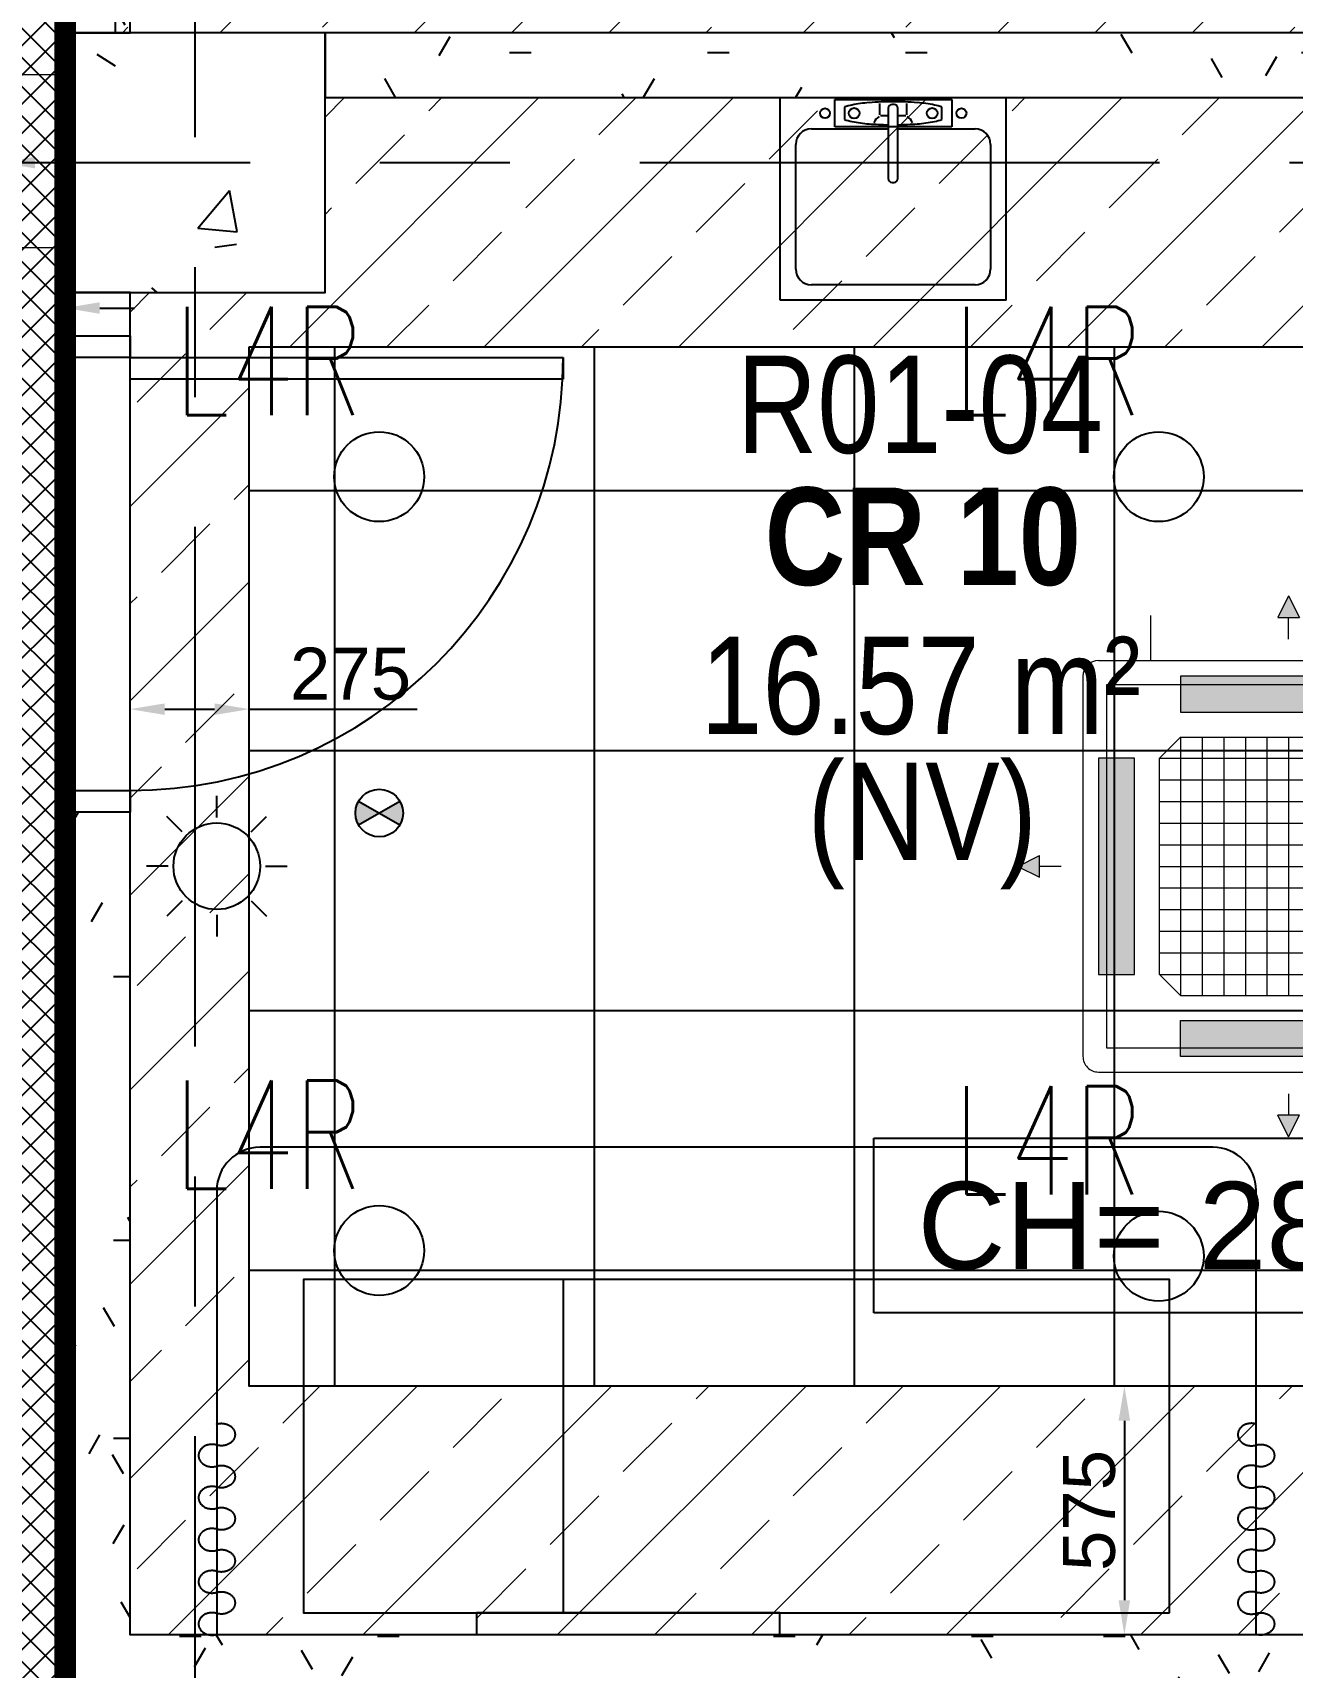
# Model space of a CAD drawing. Header units: millimetres. Extents: x -92759 to 184353, y -15225 to 86714.
# Drawn here: x -40708 to -37799, y 34066 to 37841 of the extents above; entities that cross this region are included whole.
import ezdxf

# ---------------------------------------------------------------- set-up
doc = ezdxf.new("R2010")
doc.units = ezdxf.units.MM
for name, pattern in [('HIDDEN', [0.375, 0.25, -0.125]), ('IDA - Grid Line', [2100, 1200, -300, 300, -300]), ('IMPORT-ACAD_ISO12W100', [3150, 1800, -450, 0, -450, 0, -450])]:
    doc.linetypes.add(name, pattern=pattern)
doc.layers.get('Defpoints').update_dxf_attribs({"color": 8})
for name, color, linetype in [('0-1', 9, 'Continuous'), ('0-Motion Sensor', 1, 'Continuous'), ('A-_DOOR----_E', 8, 'Continuous'), ('A-_ROOMNAME_A', 8, 'Continuous'), ('A-_WALL----_H-1', 9, 'Continuous'), ('A-_WALLPRTN_E', 8, 'Continuous'), ('A-PATT-CONC', 8, 'Continuous'), ('AAG_Dimension', 7, 'Continuous'), ('E-_LITG _ CKT -DB', 1, 'HIDDEN'), ('E-legend', 1, 'Continuous'), ('HF', 7, 'Continuous'), ('HF Text', 7, 'Continuous'), ('HFI 02', 7, 'Continuous'), ('M-ACMV_FCU', 5, 'Continuous'), ('PDF_M-_ACON----_E-N', 7, 'Continuous'), ('S-_COLN----_E', 8, 'Continuous')]:
    doc.layers.add(name, color=color, linetype=linetype)
for name, color, linetype, true_color in [('1599_FURN_RHH_BLK8 _NEW__1ST STY_dwg _2_-1', 7, 'Continuous', 0xaaaaaa), ('A-_DETA----_E-6', 7, 'Continuous', 0x969696), ('A-_DETA----_ED-2', 1, 'Continuous', 0xff0000), ('A-_FURN--2', 7, 'IMPORT-ACAD_ISO12W100', 0xaaaaaa), ('A-_FURN--4', 7, 'Continuous', 0xaaaaaa), ('A-_FURN_HIDDEN-1', 7, 'Continuous', 0xaaaaaa), ('CURTAIN-1', 7, 'Continuous', 0xaaaaaa), ('E-_FIREALAM_E-1', 1, 'Continuous', 0xff0000), ('S-_ANOTGRID_E-1', 9, 'IDA - Grid Line', 0x808080)]:
    doc.layers.add(name, color=color, linetype=linetype, true_color=true_color)
for name, color, linetype, lineweight in [('A--', 134, '500-1-RP', 25), ('HFI 9MM FPB', 94, 'Continuous', 5), ('M-ACMV_CDP', 190, 'DRAIN_PIPE', 25), ('M-ACMV_Control Panel', 7, 'Continuous', 25), ('M-ACMV_CP_ HL', 7, 'Continuous', 20), ('M-ACMV_FCU-1', 86, 'Continuous', 9), ('M-ACMV_PWR', 1, 'REFRIGERANT', 25), ('M-ACMV_REF_PIPE', 134, '500-1-RP', 25), ('M-ACMV_VCD', 7, 'Continuous', 25)]:
    doc.layers.add(name, color=color, linetype=linetype, lineweight=lineweight)
doc.styles.add('Arial', font='arial.ttf')
doc.styles.add('Arial Narrow_2', font='ARIALN.TTF', dxfattribs={"height": 225})
doc.styles.add('Arial Narrow_B_1', font='ARIALNB.TTF', dxfattribs={"height": 300})
doc.styles.add('Arial_4', font='arial.ttf', dxfattribs={"height": 1.8})
doc.styles.add('Simplex', font='simplex_.ttf', dxfattribs={"width": 0.7, "height": 450})
doc.styles.get("Standard").update_dxf_attribs({"font": 'arial.ttf'})
doc.linetypes.add('500-1-RP', pattern='A,0.75,-0.5,0.75,-0.5,0.75,-0.5,0.75,-1.7,["RP",Standard,S=1,R=0,X=-1,Y=-0.5],-1.7', length=7.9)
doc.linetypes.add('DRAIN_PIPE', pattern='A,0.5,-0.2,["D",Standard,S=0.1,R=0,X=-0.1,Y=-0.05],-0.25', length=0.95)
doc.linetypes.add('REFRIGERANT', pattern='A,15,-5.08,["R",Standard,S=2.54,R=0,X=-2.54,Y=-1.27],-5.08', length=25.16)
doc.dimstyles.get("Standard").update_dxf_attribs({"dimtxt": 0.18, "dimasz": 0.18, "dimexe": 0.18, "dimexo": 0.0625, "dimgap": 0.09, "dimtad": 0, "dimtih": 1, "dimtoh": 1, "dimdec": 4, "dimzin": 0, "dimdsep": 46, "dimtxsty": 'Standard', "dimcen": 0.09, "dimadec": 0, "dimazin": 0, "dimtfac": 1, "dimtdec": 4, "dimtofl": 0, "dimtmove": 0, "dimatfit": 3, "dimfxl": 1, "dimtolj": 1, "dimtzin": 0, "dimarcsym": 0})
pattern_1 = [(0, (-11870.95, 40538.29), (609.6, 152.4), [50.292, -406.908, 50.292, -406.908, -2438.4]), (0, (-11870.95, 40538.29), (609.6, 152.4), [-914.4, 50.292, -864.108, 50.292, -406.908, -1066.8]), (0, (-11870.95, 40538.29), (609.6, 152.4), [-2286, 50.292, -254.508, 50.292, -711.708]), (120, (-11642.35, 40614.49), (-436.78227, 451.7291), [50.292, -406.908, 50.292, -406.908, -2438.4]), (120, (-11642.35, 40614.49), (-436.78227, 451.7291), [-914.4, 50.292, -864.108, 50.292, -406.908, -1066.8]), (120, (-11642.35, 40614.49), (-436.78227, 451.7291), [-2286, 50.292, -254.508, 50.292, -711.708]), (240, (-11566.15, 40919.29), (-172.81773, -604.1291), [50.292, -406.908, 50.292, -406.908, -2438.4]), (240, (-11566.15, 40919.29), (-172.81773, -604.1291), [-914.4, 50.292, -864.108, 50.292, -406.908, -1066.8]), (240, (-11566.15, 40919.29), (-172.81773, -604.1291), [-2286, 50.292, -254.508, 50.292, -711.708])]

# ---------------------------------------------------------------- blocks, each defined once
blk = doc.blocks.new('IDA - Strobe Light - IDA - Strobe Light-8826107-BLK8_RHH_1ST STOREY PLAN')
at = {"layer": 'A-_DETA----_ED-2'}
for p, q in [((0, 312.5), (0, 362.5)), ((-79.5, 279.5), (-114.9, 314.9)), ((79.5, 279.5), (114.9, 314.9)), ((-112.5, 200), (-162.5, 200)), ((112.5, 200), (162.5, 200)), ((-79.5, 120.5), (-114.9, 85.1)), ((79.5, 120.5), (114.9, 85.1)), ((0, 87.5), (0, 37.5))]:
    blk.add_line(p, q, dxfattribs=at)
blk.add_circle((0, 200), 100, dxfattribs=at)
blk = doc.blocks.new('IDA - F - Single - Swing1 - 1100L X 2200H -TD-03-10510365-BLK8_RHH_1ST STOREY PLAN')
at = {"layer": 'A-_DOOR----_E'}
for p, q in [((-550, 75), (-500, 75)), ((-500, 75), (-500, -75)), ((500, 75), (550, 75)), ((500, -75), (500, 75)), ((-500, -75), (-550, -75)), ((450, -75), (500, -75)), ((450, -1075), (450, -75)), ((500, -75), (500, -1075)), ((550, -75), (500, -75)), ((500, -1075), (450, -1075))]:
    blk.add_line(p, q, dxfattribs=at)
blk.add_arc((500, -75), 1000, 180, 270, dxfattribs=at)
blk = doc.blocks.new('1599_FURN_RHH_BLK8 _NEW__1ST STY_dwg_CURTAIN-10346288-BLK8_RHH_1ST STOREY PLAN')
at = {"layer": 'CURTAIN-1'}
for points, weights in [([(364562.6, -316988.1), (364557, -316988.1), (364551.8, -316989.6)], [1, 0.931303290714, 0.894831553285]), ([(364593.9, -317013.9), (364593.9, -316988.1), (364562.6, -316988.1)], [1, 0.707106781187, 1]), ([(364562.6, -317039.8), (364593.9, -317039.8), (364593.9, -317013.9)], [1, 0.707106781187, 1]), ([(364509.6, -317062.5), (364509.6, -317036.7), (364540.9, -317036.7)], [1, 0.707106781187, 1]), ([(364540.9, -317036.7), (364546.5, -317036.7), (364551.8, -317038.2)], [1, 0.931303290589, 0.894831553152]), ([(364551.8, -317038.2), (364557, -317039.8), (364562.6, -317039.8)], [0.894831553151, 0.931303290588, 1]), ([(364540.9, -317088.4), (364509.6, -317088.4), (364509.6, -317062.5)], [1, 0.707106781187, 1]), ([(364551.8, -317086.8), (364546.5, -317088.4), (364540.9, -317088.4)], [0.894831553149, 0.931303290586, 1]), ([(364562.6, -317085.3), (364557, -317085.3), (364551.8, -317086.8)], [1, 0.931303290589, 0.894831553152]), ([(364593.9, -317111.1), (364593.9, -317085.3), (364562.6, -317085.3)], [1, 0.707106781187, 1]), ([(364509.6, -317159.7), (364509.6, -317133.8), (364540.9, -317133.8)], [1, 0.707106781187, 1]), ([(364540.9, -317133.8), (364546.5, -317133.8), (364551.8, -317135.4)], [1, 0.931303290587, 0.894831553151]), ([(364551.8, -317135.4), (364557, -317137), (364562.6, -317137)], [0.894831553149, 0.931303290586, 1]), ([(364562.6, -317137), (364593.9, -317137), (364593.9, -317111.1)], [1, 0.707106781187, 1]), ([(364540.9, -317185.6), (364509.6, -317185.6), (364509.6, -317159.7)], [1, 0.707106781187, 1]), ([(364551.8, -317184), (364546.5, -317185.6), (364540.9, -317185.6)], [0.89483155315, 0.931303290587, 1]), ([(364562.6, -317182.4), (364557, -317182.4), (364551.8, -317184)], [1, 0.931303290587, 0.894831553151]), ([(364593.9, -317208.3), (364593.9, -317182.4), (364562.6, -317182.4)], [1, 0.707106781187, 1]), ([(364562.6, -317234.2), (364593.9, -317234.2), (364593.9, -317208.3)], [1, 0.707106781187, 1]), ([(364509.6, -317256.9), (364509.6, -317231), (364540.9, -317231)], [1, 0.707106781187, 1]), ([(364540.9, -317231), (364546.5, -317231), (364551.8, -317232.6)], [1, 0.931303290587, 0.894831553151]), ([(364551.8, -317232.6), (364557, -317234.2), (364562.6, -317234.2)], [0.89483155315, 0.931303290586, 1]), ([(364540.9, -317282.8), (364509.6, -317282.8), (364509.6, -317256.9)], [1, 0.707106781187, 1]), ([(364551.8, -317281.2), (364546.5, -317282.8), (364540.9, -317282.8)], [0.894831553151, 0.931303290587, 1]), ([(364562.6, -317279.6), (364557, -317279.6), (364551.8, -317281.2)], [1, 0.931303290588, 0.894831553151]), ([(364593.9, -317305.5), (364593.9, -317279.6), (364562.6, -317279.6)], [1, 0.707106781187, 1]), ([(364562.6, -317331.4), (364593.9, -317331.4), (364593.9, -317305.5)], [1, 0.707106781187, 1]), ([(364509.6, -317354.1), (364509.6, -317328.2), (364540.9, -317328.2)], [1, 0.707106781187, 1]), ([(364540.9, -317380), (364509.6, -317380), (364509.6, -317354.1)], [1, 0.707106781187, 1]), ([(364540.9, -317328.2), (364546.5, -317328.2), (364551.8, -317329.8)], [1, 0.931303290716, 0.894831553287]), ([(364551.8, -317329.8), (364557, -317331.4), (364562.6, -317331.4)], [0.89483155315, 0.931303290587, 1]), ([(364551.8, -317378.4), (364546.5, -317380), (364540.9, -317380)], [0.894831553151, 0.931303290587, 1]), ([(364562.6, -317376.8), (364557, -317376.8), (364551.8, -317378.4)], [1, 0.931303290587, 0.89483155315]), ([(364593.9, -317402.7), (364593.9, -317376.8), (364562.6, -317376.8)], [1, 0.707106781187, 1]), ([(364509.6, -317451.3), (364509.6, -317425.4), (364540.9, -317425.4)], [1, 0.707106781187, 1]), ([(364540.9, -317425.4), (364546.5, -317425.4), (364551.8, -317427)], [1, 0.931303290587, 0.894831553151]), ([(364551.8, -317427), (364557, -317428.6), (364562.6, -317428.6)], [0.89483155315, 0.931303290587, 1]), ([(364562.6, -317428.6), (364593.9, -317428.6), (364593.9, -317402.7)], [1, 0.707106781187, 1]), ([(364540.9, -317477.2), (364509.6, -317477.2), (364509.6, -317451.3)], [1, 0.707106781187, 1]), ([(364551.8, -317475.6), (364546.5, -317477.2), (364540.9, -317477.2)], [0.894831553151, 0.931303290587, 1])]:
    blk.add_rational_spline(points, weights, degree=2, dxfattribs=at)
blk = doc.blocks.new('1599_FURN_RHH_BLK8 _NEW__1ST STY_dwg_CURTAIN-10346287-BLK8_RHH_1ST STOREY PLAN')
at = {"layer": 'CURTAIN-1'}
for points, weights in [([(364562.6, -316988.1), (364557, -316988.1), (364551.8, -316989.6)], [1, 0.931303290714, 0.894831553285]), ([(364593.9, -317013.9), (364593.9, -316988.1), (364562.6, -316988.1)], [1, 0.707106781187, 1]), ([(364562.6, -317039.8), (364593.9, -317039.8), (364593.9, -317013.9)], [1, 0.707106781187, 1]), ([(364509.6, -317062.5), (364509.6, -317036.7), (364540.9, -317036.7)], [1, 0.707106781187, 1]), ([(364540.9, -317036.7), (364546.5, -317036.7), (364551.8, -317038.2)], [1, 0.931303290589, 0.894831553152]), ([(364551.8, -317038.2), (364557, -317039.8), (364562.6, -317039.8)], [0.894831553151, 0.931303290588, 1]), ([(364540.9, -317088.4), (364509.6, -317088.4), (364509.6, -317062.5)], [1, 0.707106781187, 1]), ([(364551.8, -317086.8), (364546.5, -317088.4), (364540.9, -317088.4)], [0.894831553149, 0.931303290586, 1]), ([(364562.6, -317085.3), (364557, -317085.3), (364551.8, -317086.8)], [1, 0.931303290589, 0.894831553152]), ([(364593.9, -317111.1), (364593.9, -317085.3), (364562.6, -317085.3)], [1, 0.707106781187, 1]), ([(364509.6, -317159.7), (364509.6, -317133.8), (364540.9, -317133.8)], [1, 0.707106781187, 1]), ([(364540.9, -317133.8), (364546.5, -317133.8), (364551.8, -317135.4)], [1, 0.931303290587, 0.894831553151]), ([(364551.8, -317135.4), (364557, -317137), (364562.6, -317137)], [0.894831553149, 0.931303290586, 1]), ([(364562.6, -317137), (364593.9, -317137), (364593.9, -317111.1)], [1, 0.707106781187, 1]), ([(364540.9, -317185.6), (364509.6, -317185.6), (364509.6, -317159.7)], [1, 0.707106781187, 1]), ([(364551.8, -317184), (364546.5, -317185.6), (364540.9, -317185.6)], [0.89483155315, 0.931303290587, 1]), ([(364562.6, -317182.4), (364557, -317182.4), (364551.8, -317184)], [1, 0.931303290587, 0.894831553151]), ([(364593.9, -317208.3), (364593.9, -317182.4), (364562.6, -317182.4)], [1, 0.707106781187, 1]), ([(364562.6, -317234.2), (364593.9, -317234.2), (364593.9, -317208.3)], [1, 0.707106781187, 1]), ([(364509.6, -317256.9), (364509.6, -317231), (364540.9, -317231)], [1, 0.707106781187, 1]), ([(364540.9, -317231), (364546.5, -317231), (364551.8, -317232.6)], [1, 0.931303290587, 0.894831553151]), ([(364551.8, -317232.6), (364557, -317234.2), (364562.6, -317234.2)], [0.89483155315, 0.931303290586, 1]), ([(364540.9, -317282.8), (364509.6, -317282.8), (364509.6, -317256.9)], [1, 0.707106781187, 1]), ([(364551.8, -317281.2), (364546.5, -317282.8), (364540.9, -317282.8)], [0.894831553151, 0.931303290587, 1]), ([(364562.6, -317279.6), (364557, -317279.6), (364551.8, -317281.2)], [1, 0.931303290588, 0.894831553151]), ([(364593.9, -317305.5), (364593.9, -317279.6), (364562.6, -317279.6)], [1, 0.707106781187, 1]), ([(364562.6, -317331.4), (364593.9, -317331.4), (364593.9, -317305.5)], [1, 0.707106781187, 1]), ([(364509.6, -317354.1), (364509.6, -317328.2), (364540.9, -317328.2)], [1, 0.707106781187, 1]), ([(364540.9, -317380), (364509.6, -317380), (364509.6, -317354.1)], [1, 0.707106781187, 1]), ([(364540.9, -317328.2), (364546.5, -317328.2), (364551.8, -317329.8)], [1, 0.931303290716, 0.894831553287]), ([(364551.8, -317329.8), (364557, -317331.4), (364562.6, -317331.4)], [0.89483155315, 0.931303290587, 1]), ([(364551.8, -317378.4), (364546.5, -317380), (364540.9, -317380)], [0.894831553151, 0.931303290587, 1]), ([(364562.6, -317376.8), (364557, -317376.8), (364551.8, -317378.4)], [1, 0.931303290587, 0.89483155315]), ([(364593.9, -317402.7), (364593.9, -317376.8), (364562.6, -317376.8)], [1, 0.707106781187, 1]), ([(364509.6, -317451.3), (364509.6, -317425.4), (364540.9, -317425.4)], [1, 0.707106781187, 1]), ([(364540.9, -317425.4), (364546.5, -317425.4), (364551.8, -317427)], [1, 0.931303290587, 0.894831553151]), ([(364551.8, -317427), (364557, -317428.6), (364562.6, -317428.6)], [0.89483155315, 0.931303290587, 1]), ([(364562.6, -317428.6), (364593.9, -317428.6), (364593.9, -317402.7)], [1, 0.707106781187, 1]), ([(364540.9, -317477.2), (364509.6, -317477.2), (364509.6, -317451.3)], [1, 0.707106781187, 1]), ([(364551.8, -317475.6), (364546.5, -317477.2), (364540.9, -317477.2)], [0.894831553151, 0.931303290587, 1])]:
    blk.add_rational_spline(points, weights, degree=2, dxfattribs=at)
blk = doc.blocks.new('1599_FURN_RHH_BLK8 _NEW__1ST STY_dwg _2_-10346281-BLK8_RHH_1ST STOREY PLAN')
at = {"layer": 'A-_DETA----_E-6'}
for p, q in [((-3504.1, -42118), (-3504.1, -41650)), ((-3504.1, -41650), (-2982.1, -41650)), ((-3378.1, -41654.5), (-3108.1, -41654.5)), ((-3378.1, -41717.5), (-3378.1, -41654.5)), ((-3355.6, -41671.5), (-3355.6, -41700.5)), ((-3274.3, -41689.7), (-3274.3, -41663.8)), ((-3254.6, -41674.6), (-3254.6, -41836.6)), ((-3241.1, -41665.6), (-3245.6, -41665.6)), ((-3232.1, -41836.6), (-3232.1, -41674.6)), ((-3211.9, -41689.7), (-3211.9, -41663.8)), ((-3130.6, -41700.5), (-3130.6, -41671.5)), ((-3108.1, -41654.5), (-3108.1, -41717.5)), ((-2982.1, -42118), (-2982.1, -41650)), ((-3254.9, -41692.1), (-3272.4, -41692.1)), ((-3213.9, -41692.1), (-3232.1, -41692.1)), ((-3432.1, -41722), (-3254.6, -41722)), ((-3108.1, -41717.5), (-3378.1, -41717.5)), ((-3232.1, -41722), (-3054.1, -41722)), ((-3468.1, -42046), (-3468.1, -41758)), ((-3018.1, -41758), (-3018.1, -42046)), ((-3245.6, -41845.6), (-3241.1, -41845.6)), ((-3054.1, -42082), (-3432.1, -42082)), ((-2982.1, -42118), (-3504.1, -42118))]:
    blk.add_line(p, q, dxfattribs=at)
for centre, radius in [((-3400.6, -41686), 11.4), ((-3333.1, -41686), 12.3), ((-3153.1, -41686), 12.3), ((-3085.6, -41686), 11.4)]:
    blk.add_circle(centre, radius, dxfattribs=at)
for centre, radius, start, end in [((-3309.9, -41811.7), 147.4, 101.1975, 108.0457), ((-3269.9, -42013.9), 353.6, 94.6876, 101.1975), ((-3243.1, -42340.8), 681.5, 90, 94.6876), ((-3245.6, -41674.6), 9, 90, 180), ((-3243.1, -42340.8), 681.5, 85.3124, 90), ((-3241.1, -41674.6), 9, 0, 90), ((-3216.3, -42013.9), 353.6, 78.8025, 85.3124), ((-3176.3, -41811.7), 147.4, 71.9543, 78.8025), ((-3309.9, -41560.3), 147.4, 251.9543, 258.8025), ((-3269.9, -41358.1), 353.6, 258.8025, 265.3124), ((-3243.1, -41031.2), 681.5, 265.3124, 269.0296), ((-3263.1, -41716.2), 25.7, 118.4413, 161.9853), ((-3243.1, -41031.2), 681.5, 270.9213, 274.6876), ((-3223.1, -41716.2), 25.7, 18.0147, 61.5587), ((-3216.3, -41358.1), 353.6, 274.6876, 281.1975), ((-3176.3, -41560.3), 147.4, 281.1975, 288.0457), ((-3432.1, -41758), 36, 90, 180), ((-3054.1, -41758), 36, 0, 90), ((-3245.6, -41836.6), 9, 180, 270), ((-3241.1, -41836.6), 9, 270, 0), ((-3432.1, -42046), 36, 180, 270), ((-3054.1, -42046), 36, 270, 0)]:
    blk.add_arc(centre, radius, start, end, dxfattribs=at)
at = {"layer": 'A-_FURN--2'}
blk.add_line((-4005.1, -44379.1), (-4005.1, -45149.1), dxfattribs=at)
at = {"layer": 'A-_FURN--4', "flags": 128}
for points in [[(-2605.1, -45149.1), (-2605.1, -44379.1), (-4605.1, -44379.1), (-4605.1, -45149.1)], [(-4205.1, -45199.1), (-3505.1, -45199.1), (-3505.1, -45149.1), (-4205.1, -45149.1)]]:
    blk.add_lwpolyline(points, close=True, dxfattribs=at)
at = {"layer": 'A-_FURN_HIDDEN-1'}
for p, q in [((-2505.1, -44074.1), (-4705.1, -44074.1)), ((-4805.1, -44174.1), (-4805.1, -45199.1)), ((-2405.1, -45199.1), (-2405.1, -44174.1))]:
    blk.add_line(p, q, dxfattribs=at)
for centre, start, end in [((-4705.1, -44174.1), 90, 180), ((-2505.1, -44174.1), 0, 90)]:
    blk.add_arc(centre, 100, start, end, dxfattribs=at)
at = {"rotation": 180}
blk.add_blockref('1599_FURN_RHH_BLK8 _NEW__1ST STY_dwg_CURTAIN-10346287-BLK8_RHH_1ST STOREY PLAN', (359746.7, -362188.7), dxfattribs=at)
at = {"extrusion": (0, 0, -1), "zscale": -1, "rotation": 180}
blk.add_blockref('1599_FURN_RHH_BLK8 _NEW__1ST STY_dwg_CURTAIN-10346288-BLK8_RHH_1ST STOREY PLAN', (366956.9, -362188.7), dxfattribs=at)
blk = doc.blocks.new('A$Cb2bf8f38')
at = {"layer": 'A-_WALL----_H-1'}
h = blk.add_hatch(dxfattribs=at)
h.set_pattern_fill('FP_1', color=256, style=0, pattern_type=2)
h.set_pattern_definition(pattern_1)
h.paths.add_polyline_path([(2450, -2550), (2450, -2450), (2300, -2450), (2300, -2550), (2375, -2550)])
h.paths.add_polyline_path([(2450, -1350), (2450, 3500), (2300, 3500), (2300, -1350), (2375, -1350)])
h.paths.add_polyline_path([(2375, 4600), (2450, 4600), (2450, 4700), (2300, 4700), (2300, 4600)])
h.paths.add_polyline_path([(2300, 5300), (2450, 5300), (2450, 5400), (2300, 5400)])
h.paths.add_polyline_path([(2375, 6500), (2450, 6500), (2450, 8900), (2300, 8900), (2300, 6500)])
h = blk.add_hatch(dxfattribs=at)
h.set_pattern_fill('FP_1', color=256, style=0, pattern_type=2)
h.set_pattern_definition(pattern_1)
h.paths.add_polyline_path([(7000, 5150), (7000, 5300), (2900, 5300), (2900, 5150), (4329.4, 5150)])
h = blk.add_hatch(dxfattribs=at)
h.set_pattern_fill('FP_1', color=256, style=0, pattern_type=2)
h.set_pattern_definition(pattern_1)
h.paths.add_polyline_path([(2450, 1450), (7200, 1450), (7200, 1600), (2450, 1600)])
at = {"layer": 'S-_COLN----_E'}
h = blk.add_hatch(dxfattribs=at)
h.set_pattern_fill('FP_4', color=256, style=0, pattern_type=2)
h.set_pattern_definition([(50, (-11870.95, 40538.3), (1093.104, -95.634), [114.3, -1257.3]), (355, (-11871, 40538.3), (-211.457, 1146.34), [91.44, -1005.84]), (100.451, (-11779.9, 40530.3), (881.656, 1050.7), [97.14, -1068.54]), (46.184, (-11871, 40843.1), (1626.475, -252.257), [171.45, -1885.95]), (96.636, (-11735.4, 40822), (1424.416, 1484.565), [145.71, -1602.81]), (351.184, (-11871, 40843.1), (1424.43, 1484.55), [137.16, -1508.76]), (21, (-11718.55, 40766.9), (909.686, -613.59), [114.3, -1257.3]), (326, (-11718.6, 40766.9), (370.812, 1105.13), [91.44, -1005.84]), (71.451, (-11642.7, 40715.8), (1280.503, 491.528), [97.14, -1068.54]), (37.5, (-11870.95, 40538.3), (18.5313, 507.3303), [50.292, -943.356, 50.292, -970.788, -1009.65]), (37.5, (-11870.95, 40538.3), (18.5313, 507.3303), [-2014.728, 50.292, -959.358]), (7.5, (-11870.95, 40538.3), (400.918, 601.084), [50.292, -531.876, 50.292, -920.496, -384.81]), (7.5, (-11870.95, 40538.3), (400.918, 601.084), [-1552.956, 50.292, -334.518]), (327.5, (-12210.8, 40538.3), (813.545, -34.3737), [50.292, -330.708, 50.292, -1138.428, -1577.34]), (327.5, (-12210.8, 40538.3), (813.545, -34.3737), [-1569.72, 50.292, -1527.048]), (317.5, (-12363.2, 40538.3), (888.775, 152.56), [50.292, -445.008, 50.292, -739.14, -1120.14]), (317.5, (-12363.2, 40538.3), (888.775, 152.56), [-1284.732, 50.292, -1069.848])])
h.paths.add_polyline_path([(2450, 4700), (2900, 4700), (2900, 5300), (2300, 5300), (2300, 4700)])
at = {"layer": 'A-_DETA----_E-6'}
for p, q in [((3951, 4682), (3951, 5150)), ((3951, 5150), (4473, 5150)), ((4077, 5145.5), (4347, 5145.5)), ((4077, 5082.5), (4077, 5145.5)), ((4180.8, 5110.3), (4180.8, 5136.2)), ((4214, 5134.4), (4209.5, 5134.4)), ((4243.2, 5110.3), (4243.2, 5136.2)), ((4347, 5145.5), (4347, 5082.5)), ((4473, 4682), (4473, 5150)), ((4099.5, 5128.5), (4099.5, 5099.5)), ((4200.2, 5107.9), (4182.7, 5107.9)), ((4200.5, 5125.4), (4200.5, 4963.4)), ((4223, 4963.4), (4223, 5125.4)), ((4241.2, 5107.9), (4223, 5107.9)), ((4324.5, 5099.5), (4324.5, 5128.5)), ((4023, 5078), (4200.5, 5078)), ((4347, 5082.5), (4077, 5082.5)), ((4223, 5078), (4401, 5078)), ((3987, 4754), (3987, 5042)), ((4437, 5042), (4437, 4754)), ((4209.5, 4954.4), (4214, 4954.4)), ((4473, 4682), (3951, 4682)), ((4401, 4718), (4023, 4718))]:
    blk.add_line(p, q, dxfattribs=at)
for centre, radius in [((4054.5, 5114), 11.4), ((4122, 5114), 12.3), ((4302, 5114), 12.3), ((4369.5, 5114), 11.4)]:
    blk.add_circle(centre, radius, dxfattribs=at)
for centre, radius, start, end in [((4185.2, 4786.1), 353.6, 94.6876, 101.1975), ((4212, 4459.2), 681.5, 90, 94.6876), ((4209.5, 5125.4), 9, 90, 180), ((4212, 4459.2), 681.5, 85.3124, 90), ((4214, 5125.4), 9, 0, 90), ((4238.8, 4786.1), 353.6, 78.8025, 85.3124), ((4145.2, 4988.3), 147.4, 101.1975, 108.0457), ((4145.2, 5239.7), 147.4, 251.9543, 258.8025), ((4192, 5083.8), 25.7, 118.4413, 161.9853), ((4232, 5083.8), 25.7, 18.0147, 61.5587), ((4278.8, 4988.3), 147.4, 71.9543, 78.8025), ((4278.8, 5239.7), 147.4, 281.1975, 288.0457), ((4023, 5042), 36, 90, 180), ((4185.2, 5441.9), 353.6, 258.8025, 265.3124), ((4212, 5768.8), 681.5, 265.3124, 269.0296), ((4212, 5768.8), 681.5, 270.9213, 274.6876), ((4238.8, 5441.9), 353.6, 274.6876, 281.1975), ((4401, 5042), 36, 0, 90), ((4209.5, 4963.4), 9, 180, 270), ((4214, 4963.4), 9, 270, 0), ((4023, 4754), 36, 180, 270), ((4401, 4754), 36, 270, 0)]:
    blk.add_arc(centre, radius, start, end, dxfattribs=at)
at = {"layer": 'A-_WALLPRTN_E'}
for p, q in [((2300, 5400), (2300, 5300)), ((2450, 5300), (2450, 5400)), ((2300, 5300), (2450, 5300)), ((2900, 5300), (2900, 5150)), ((2900, 5150), (7000, 5150)), ((2300, 4700), (2300, 4600)), ((2450, 4700), (2300, 4700)), ((2450, 4600), (2450, 4700)), ((2300, 4600), (2450, 4600)), ((2300, 3500), (2300, -1350)), ((2450, 3500), (2300, 3500)), ((2450, 1600), (2450, 3500)), ((7200, 1600), (2450, 1600))]:
    blk.add_line(p, q, dxfattribs=at)
at = {"layer": 'S-_ANOTGRID_E-1'}
for p, q in [((2600, -20141.4), (2600, 53272.8)), ((-38373.1, 5000), (13584.7, 5000))]:
    blk.add_line(p, q, dxfattribs=at)
at = {"layer": 'S-_COLN----_E'}
for p, q in [((2450, 5300), (2300, 5300)), ((2300, 5300), (2300, 4700)), ((2900, 5300), (2450, 5300)), ((2900, 5150), (2900, 5300)), ((2900, 4700), (2900, 5150)), ((2300, 4700), (2450, 4700)), ((2450, 4700), (2900, 4700))]:
    blk.add_line(p, q, dxfattribs=at)
at = {"layer": '1599_FURN_RHH_BLK8 _NEW__1ST STY_dwg _2_-1'}
blk.add_blockref('1599_FURN_RHH_BLK8 _NEW__1ST STY_dwg _2_-10346281-BLK8_RHH_1ST STOREY PLAN', (7455.1, 46800), dxfattribs=at)
at = {"layer": 'A-_DOOR----_E', "rotation": 89.99999999999993}
blk.add_blockref('IDA - F - Single - Swing1 - 1100L X 2200H -TD-03-10510365-BLK8_RHH_1ST STOREY PLAN', (2375, 4050), dxfattribs=at)
at = {"layer": 'E-_FIREALAM_E-1', "rotation": 269.9999999999968}
blk.add_blockref('IDA - Strobe Light - IDA - Strobe Light-8826107-BLK8_RHH_1ST STOREY PLAN', (2450, 3375), dxfattribs=at)
at = {"layer": 'A-_ROOMNAME_A', "char_height": 225, "attachment_point": 1}
for s, insert, width, style in [('R01-04', (3850.8, 4554.4), 1058.227, 'Arial Narrow_2'), ('CR 10', (3915.3, 4249.6), 901.898, 'Arial Narrow_B_1'), ('16.57 m²', (3766.8, 3905.5), 1262.658, 'Arial Narrow_2'), ('(NV)', (4014.3, 3614.5), 661.392, 'Arial Narrow_2')]:
    blk.add_mtext(s, dxfattribs=dict(at, insert=insert, width=width, style=style))
blk = doc.blocks.new('*D505')
at = {"layer": 'Defpoints', "color": 0, "transparency": 16777216}
for p in [(14021, 464228), (14171, 464228), (14021, 464125.8)]:
    blk.add_point(p, dxfattribs=at)
at = {"layer": 'HFI 02', "color": 0, "lineweight": -2, "transparency": 16777216}
for p, q in [((14021, 464227.9), (14021, 464125.6)), ((14171, 464227.9), (14171, 464125.6)), ((13941, 464125.8), (13567.5, 464125.8)), ((14251, 464125.8), (14331, 464125.8))]:
    blk.add_line(p, q, dxfattribs=at)
at = {"layer": 'HFI 02', "color": 0, "transparency": 16777216}
for points in [[(13941, 464139.2), (13941, 464112.5), (14021, 464125.8)], [(14251, 464139.2), (14251, 464112.5), (14171, 464125.8)]]:
    blk.add_solid(points, dxfattribs=at)
at = {"layer": 'HFI 02', "color": 152, "true_color": 0x2776bb, "transparency": 16777216, "insert": (13714.2, 464207.1), "char_height": 120, "attachment_point": 5, "style": 'Arial'}
blk.add_mtext('\\A1;150', dxfattribs=at)
blk = doc.blocks.new('*D506')
at = {"layer": 'Defpoints', "color": 0, "transparency": 16777216}
for p in [(13921, 464461.7), (13921, 464461.7), (14021, 464461.7)]:
    blk.add_point(p, dxfattribs=at)
at = {"layer": 'HFI 02', "color": 0, "lineweight": -2, "transparency": 16777216}
for p, q in [((13841, 464461.7), (13467.5, 464461.7)), ((13921, 464461.8), (13921, 464461.9)), ((14021, 464461.8), (14021, 464461.9)), ((14101, 464461.7), (14181, 464461.7))]:
    blk.add_line(p, q, dxfattribs=at)
at = {"layer": 'HFI 02', "color": 0, "transparency": 16777216}
for points in [[(13841, 464475), (13841, 464448.4), (13921, 464461.7)], [(14101, 464475), (14101, 464448.4), (14021, 464461.7)]]:
    blk.add_solid(points, dxfattribs=at)
at = {"layer": 'HFI 02', "color": 152, "true_color": 0x2776bb, "transparency": 16777216, "insert": (13614.2, 464543), "char_height": 120, "attachment_point": 5, "style": 'Arial'}
blk.add_mtext('\\A1;100', dxfattribs=at)
blk = doc.blocks.new('*D638')
at = {"layer": 'AAG_Dimension', "color": 0, "lineweight": -2, "transparency": 16777216}
for p, q in [((16616.8, 461636.3), (16616.9, 461636.3)), ((16616.8, 461556.3), (16616.8, 461141.7)), ((16616.8, 461061.7), (16616.9, 461061.7))]:
    blk.add_line(p, q, dxfattribs=at)
at = {"layer": 'AAG_Dimension', "color": 0, "transparency": 16777216}
for points in [[(16603.4, 461556.3), (16630.1, 461556.3), (16616.8, 461636.3)], [(16603.4, 461141.7), (16630.1, 461141.7), (16616.8, 461061.7)]]:
    blk.add_solid(points, dxfattribs=at)
at = {"layer": 'Defpoints', "color": 0, "transparency": 16777216}
for p in [(16616.8, 461636.3), (16616.8, 461061.7), (16616.8, 461061.7)]:
    blk.add_point(p, dxfattribs=at)
at = {"layer": 'AAG_Dimension', "color": 152, "true_color": 0x2776bb, "transparency": 16777216, "insert": (16535.7, 461349), "char_height": 120, "attachment_point": 5, "rotation": 90, "style": 'Arial'}
blk.add_mtext('\\A1;575', dxfattribs=at)
blk = doc.blocks.new('*D640')
at = {"layer": 'AAG_Dimension', "color": 0, "lineweight": -2, "transparency": 16777216}
for p, q in [((14321, 463199.5), (14321, 463199.6)), ((14401, 463199.5), (14515.9, 463199.5)), ((14595.9, 463199.5), (14595.9, 463199.6)), ((14595.9, 463199.5), (14984, 463199.5))]:
    blk.add_line(p, q, dxfattribs=at)
at = {"layer": 'AAG_Dimension', "color": 0, "transparency": 16777216}
for points in [[(14401, 463212.8), (14401, 463186.1), (14321, 463199.5)], [(14515.9, 463212.8), (14515.9, 463186.1), (14595.9, 463199.5)]]:
    blk.add_solid(points, dxfattribs=at)
at = {"layer": 'Defpoints', "color": 0, "transparency": 16777216}
for p in [(14321, 463199.5), (14595.9, 463199.5), (14595.9, 463199.5)]:
    blk.add_point(p, dxfattribs=at)
at = {"layer": 'AAG_Dimension', "color": 152, "true_color": 0x2776bb, "transparency": 16777216, "insert": (14829.9, 463280.7), "char_height": 120, "attachment_point": 5, "style": 'Arial'}
blk.add_mtext('\\A1;275', dxfattribs=at)
blk = doc.blocks.new('A$C020d881d')
at = {"layer": 'E-legend', "lineweight": 25}
blk.add_circle((818.7, 172), 103.8, dxfattribs=at)
at = {"layer": 'E-legend', "lineweight": 25, "style": 'Simplex', "width": 0.7}
blk.add_text('L4R', height=250, dxfattribs=at).set_placement((345.2, 314.3))
blk = doc.blocks.new('Motion Sensor')
at = {"layer": 'E-legend', "lineweight": 25}
h = blk.add_hatch(color=256, dxfattribs=at)
h.dxf.hatch_style = 1
h.paths.add_polyline_path([(10021, -17121.6), (9973.3, -17094.1, 0.131652), (9965.9, -17121.6, 0.131652), (9973.3, -17149.1)])
h = blk.add_hatch(color=256, dxfattribs=at)
h.dxf.hatch_style = 1
h.paths.add_polyline_path([(10068.6, -17094.1), (10021, -17121.6), (10068.6, -17149.1, 0.131652), (10076, -17121.6, 0.131652)])
for p, q in [((9973.3, -17094.1), (10068.6, -17149.1)), ((9973.3, -17149.1), (10068.6, -17094.1))]:
    blk.add_line(p, q, dxfattribs=at)
blk.add_circle((10021, -17121.6), 55, dxfattribs=at)
blk = doc.blocks.new('EL_B8_L1_R4')
at = {"color": 6, "linetype": 'HIDDEN', "ltscale": 40, "const_width": 50}
blk.add_lwpolyline([(13092.9, -27358.3), (13092.9, -43108.3), (10382.9, -43108.3), (10382.9, -42358.3), (6692.9, -42358.3), (6692.9, -42758.3), (2092.9, -42758.3), (2092.9, -35258.3), (-3607.1, -35258.3), (-3607.1, -24683.3), (4692.9, -24683.3), (4692.9, -34658.3), (10992.9, -34658.3), (10992.9, -14008.3), (2242.9, -14008.3), (2242.9, -2458.3), (-3957.1, -2458.3), (-3957.1, -58.3), (842.9, -58.3), (842.9, 3691.7), (2342.9, 3691.7), (2342.9, -58.3), (13092.9, -58.3), (13092.9, -12058.3)], dxfattribs=at)
at = {"layer": '0-Motion Sensor'}
blk.add_blockref('Motion Sensor', (3797, -19938.9), dxfattribs=at)
at = {"layer": 'E-_LITG _ CKT -DB', "ltscale": 0.5}
for p in [(12999.3, -36455.8), (14799.3, -36455.8), (12999.3, -38242.8), (14799.3, -38255.8)]:
    blk.add_blockref('A$C020d881d', p, dxfattribs=at)
blk = doc.blocks.new('A$Ca8a76259')
at = {"layer": 'M-ACMV_FCU', "lineweight": 0}
h = blk.add_hatch(color=256, dxfattribs=at)
h.dxf.hatch_style = 1
h.paths.add_polyline_path([(0, 625), (-25, 575), (25, 575)])
h = blk.add_hatch(color=256, dxfattribs=at)
h.dxf.hatch_style = 1
h.paths.add_polyline_path([(250, 356), (250, 439), (-250, 439), (-250, 356)])
h.paths.add_polyline_path([(356, -250), (439, -250), (439, 250), (356, 250)])
h.paths.add_polyline_path([(-356, 250), (-439, 250), (-439, -250), (-356, -250)])
h.paths.add_polyline_path([(-250, -356), (-250, -439), (250, -439), (250, -356)])
h = blk.add_hatch(color=256, dxfattribs=at)
h.dxf.hatch_style = 1
h.paths.add_polyline_path([(-625, 0), (-575, -25), (-575, 25)])
h = blk.add_hatch(color=256, dxfattribs=at)
h.dxf.hatch_style = 1
h.paths.add_polyline_path([(625, 0), (575, 25), (575, -25)])
h = blk.add_hatch(color=256, dxfattribs=at)
h.dxf.hatch_style = 1
h.paths.add_polyline_path([(0, -625), (25, -575), (-25, -575)])
for p, q in [((0, 625), (-25, 575)), ((0, 625), (25, 575)), ((-25, 575), (25, 575)), ((0, 525), (0, 575)), ((439, 475), (-439, 475)), ((439, 475), (439, 475)), ((-475, 439), (-475, -439)), ((475, 439), (475, 439)), ((475, 439), (475, -439)), ((-298.5, 250), (-250, 298.5)), ((-250, 298.5), (250, 298.5)), ((-250, 298.5), (-250, -298.5)), ((-200, 298.5), (-200, -298.5)), ((-150, 298.5), (-150, -298.5)), ((-100, 298.5), (-100, -298.5)), ((-50, 298.5), (-50, -298.5)), ((0, 298.5), (0, -298.5)), ((50, 298.5), (50, -298.5)), ((100, 298.5), (100, -298.5)), ((150, 298.5), (150, -298.5)), ((200, 298.5), (200, -298.5)), ((250, 298.5), (298.5, 250)), ((250, 298.5), (250, -298.5)), ((-298.5, 250), (-298.5, -250)), ((298.5, 250), (-298.5, 250)), ((298.5, 250), (298.5, -250)), ((298.5, 200), (-298.5, 200)), ((298.5, 150), (-298.5, 150)), ((298.5, 100), (-298.5, 100)), ((298.5, 50), (-298.5, 50)), ((-625, 0), (-575, 25)), ((-625, 0), (-575, -25)), ((-575, -25), (-575, 25)), ((-525, 0), (-575, 0)), ((298.5, 0), (-298.5, 0)), ((525, 0), (575, 0)), ((575, 25), (575, -25)), ((625, 0), (575, 25)), ((625, 0), (575, -25)), ((298.5, -50), (-298.5, -50)), ((298.5, -100), (-298.5, -100)), ((298.5, -150), (-298.5, -150)), ((298.5, -200), (-298.5, -200)), ((-250, -298.5), (-298.5, -250)), ((298.5, -250), (-298.5, -250)), ((250, -298.5), (298.5, -250)), ((-250, -298.5), (250, -298.5)), ((439, -475), (-439, -475)), ((0, -525), (0, -575)), ((25, -575), (-25, -575)), ((0, -625), (-25, -575)), ((0, -625), (25, -575))]:
    blk.add_line(p, q, dxfattribs=at)
for points in [[(420, 420), (420, -420), (-420, -420), (-420, 420)], [(-250, 356), (250, 356), (250, 439), (-250, 439)], [(-356, 250), (-356, -250), (-439, -250), (-439, 250)], [(356, 250), (356, -250), (439, -250), (439, 250)], [(-250, -356), (250, -356), (250, -439), (-250, -439)]]:
    blk.add_lwpolyline(points, close=True, dxfattribs=at)
for centre, start, end in [((-439, 439), 90, 180), ((439, 439), 0, 90), ((-439, -439), 180, 270), ((439, -439), 270, 0)]:
    blk.add_arc(centre, 36, start, end, dxfattribs=at)
blk = doc.blocks.new('SSO')
at = {"layer": 'M-ACMV_PWR', "linetype": 'ByBlock', "lineweight": 5}
for p, q in [((1064770.3, 20778.3), (1064770.3, 20878.3)), ((1064820.3, 20828.3), (1064720.3, 20828.3))]:
    blk.add_line(p, q, dxfattribs=at)
blk.add_circle((1064770.3, 20733.6), 44.6, dxfattribs=at)
blk.add_circle((1064770.3, 20733.6), 44.6, dxfattribs=at)
blk = doc.blocks.new('A$C81577ca4')
at = {"layer": 'A--', "lineweight": 0, "ltscale": 0.75}
for p, q in [((19, -95), (-36, -125)), ((-36, -125), (-86, -125)), ((19, -155), (-36, -125))]:
    blk.add_line(p, q, dxfattribs=at)
blk = doc.blocks.new('A$C49267d6b')
at = {"layer": 'PDF_M-_ACON----_E-N', "lineweight": 0}
for p, q in [((-25.4, 76.2), (12.7, 101.6)), ((0, 127), (0, 76.2)), ((0, 63.5), (0, 38.1)), ((-25.4, 25.4), (12.7, 0)), ((0, -25.4), (0, 25.4))]:
    blk.add_line(p, q, dxfattribs=at)
blk = doc.blocks.new('FCU -1')
at = {"layer": 'M-ACMV_CDP', "lineweight": 5}
blk.add_line((378826.6, -51081.4), (378826.6, -51186.4), dxfattribs=at)
at = {"layer": 'M-ACMV_VCD', "lineweight": 5}
blk.add_lwpolyline([(378127.5, -50132.1), (378127.5, -50032.1), (378227.5, -50032.1), (378227.5, -50132.1)], close=True, dxfattribs=at)
at = {"layer": 'M-ACMV_FCU', "lineweight": 5, "rotation": 270}
blk.add_blockref('A$Ca8a76259', (378508.4, -50607.1), dxfattribs=at)
at = {"layer": 'M-ACMV_PWR', "color": 1, "linetype": 'ByBlock', "lineweight": 5, "xscale": 0.85, "yscale": 0.85, "zscale": 0.85, "rotation": 90}
blk.add_blockref('SSO', (395697, -956204), dxfattribs=at)
at = {"layer": 'M-ACMV_REF_PIPE', "lineweight": 5, "rotation": 90}
blk.add_blockref('A$C81577ca4', (378012.4, -51100.4), dxfattribs=at)
at = {"layer": 'M-ACMV_VCD', "lineweight": 5, "xscale": -1.181061443391948, "yscale": 1.181061443391948, "zscale": 1.181061443391948, "rotation": 90}
blk.add_blockref('A$C49267d6b', (378237.5, -50082.1), dxfattribs=at)
blk = doc.blocks.new('A$Ce886c8c0')
at = {"layer": 'M-ACMV_Control Panel', "lineweight": 5}
blk.add_lwpolyline([(200, -200), (200, 200), (0, 200), (0, -200)], close=True, dxfattribs=at)
blk.add_solid([(0, -200), (200, -200), (200, 200), (0, -200)], dxfattribs=at)
blk = doc.blocks.new('ACMV_B8L1_R9')
at = {"layer": 'M-ACMV_CP_ HL', "lineweight": 5, "xscale": -1, "rotation": 180}
blk.add_blockref('A$Ce886c8c0', (248974.9, -72410), dxfattribs=at)
at = {"layer": 'M-ACMV_FCU-1', "rotation": 180}
blk.add_blockref('FCU -1', (630503.5, -124645.7), dxfattribs=at)
blk = doc.blocks.new('RCP_B8L1')
at = {"layer": 'A-PATT-CONC'}
h = blk.add_hatch(dxfattribs=at)
h.set_pattern_fill('ANSI37', color=256, scale=15)
h.set_pattern_definition([(45, (-200000, 500000), (-33.67596, 33.67596), []), (135, (-200000, 500000), (-33.67596, -33.67596), [])])
h.paths.add_polyline_path([(-2529.04966, 467793.20229), (-2529.04966, 464761.70958), (3170.94439, 464761.70958), (3170.94439, 457211.70958), (7770.95034, 457211.70958), (7770.95034, 457661.70958), (11460.95032, 457661.70958), (11460.95032, 456911.7134), (14170.95033, 456911.7134), (14170.95033, 472661.70958), (14020.95033, 472661.70958), (14020.95033, 457061.70958), (11610.95032, 457061.70958), (11610.95032, 457811.70958), (7620.95034, 457811.70958), (7620.95034, 457361.70958), (3320.94439, 457361.70958), (3320.94439, 464911.70958), (-2379.04966, 464911.70958), (-2379.04966, 467793.20229)])
h = blk.add_hatch(dxfattribs=at)
h.set_pattern_fill('ANSI37', color=256, scale=189, angle=45)
h.set_pattern_definition([(90, (14595.9, 461636.3), (-600.075, 0), []), (180, (14595.9, 461636.3), (-6e-14, -600.075), [])])
h.paths.add_polyline_path([(14595.88453, 464036.29868), (18795.88453, 464036.29868), (18795.88453, 461636.29868), (14595.88453, 461636.29868)])
at = {"layer": 'HFI 9MM FPB'}
h = blk.add_hatch(dxfattribs=at)
h.set_pattern_fill('ANSI33', color=256, scale=50)
h.paths.add_polyline_path([(3420.95034, 503711.71507), (3420.95034, 499961.70958), (14170.95033, 499961.70958), (14170.95033, 498786.70958), (14170.95033, 496961.70958), (14620.95033, 496961.70958), (14620.95033, 495861.70958), (14170.95033, 495861.70958), (14170.95033, 487961.70958), (14770.95033, 487961.70958), (14770.95033, 488411.70958), (17420.95033, 488411.70958), (17420.95033, 489484.4), (17420.95033, 489561.70958), (19070.95033, 489561.70958), (19070.95033, 488561.70958), (18870.95033, 488561.70958), (18870.95033, 487961.70958), (19070.95033, 487961.70958), (19070.95033, 485386.70958), (15770.95033, 485386.70958), (15770.95033, 486036.70958), (14170.95033, 486036.70958), (14170.95033, 474361.70958), (16695.95033, 474361.70958), (16695.95033, 472561.70958), (14827.95033, 472561.70958), (14827.95033, 472661.70958), (14170.95033, 472661.70958), (14170.95033, 456911.7134), (11460.95032, 456911.7134), (11460.95032, 457661.70958), (7770.95034, 457661.70958), (7770.95034, 457211.70958), (3170.94439, 457211.70958), (3170.94439, 464761.70958), (-2529.04966, 464761.70958), (-2529.04966, 475336.70958), (5770.95034, 475336.70958), (5770.95034, 465361.70958), (12071.95033, 465361.70958), (12071.95033, 486011.70958), (3321.95033, 486011.70958), (3321.95033, 497561.70958), (-2879.04966, 497561.70958), (-2879.04966, 499961.70958), (1920.95034, 499961.70958), (1920.95034, 503711.71507), (2120.95034, 503711.71507)])
h.paths.add_polyline_path([(13420.95033, 497861.70958), (13420.95033, 457661.70958), (12820.95033, 457661.70958), (12820.95033, 497861.70958), (-2178.96619, 497861.70958), (-2178.96619, 499661.70958), (13420.95033, 499661.70958)], flags=16)
h.paths.add_polyline_path([(12070.95033, 496961.70958), (3671.95033, 496961.70959), (3671.95033, 486161.70959), (12070.95033, 486161.70958)], flags=16)
h.paths.add_polyline_path([(15120.95033, 488099.20958), (15120.95033, 486299.20958), (16320.95033, 486299.20958), (16320.95033, 485699.20958), (18720.95033, 485699.20958), (18720.95033, 488099.20958)], flags=16)
h.paths.add_polyline_path([(8070.95034, 463261.70958), (11870.95034, 463261.70958), (11870.95034, 459461.70958), (8070.95034, 459461.70958)], flags=0)
h.paths.add_polyline_path([(7920.95034, 463411.70958), (12020.95034, 463411.70958), (12020.95034, 459311.70958), (7920.95034, 459311.70958)], flags=16)
h.paths.add_polyline_path([(-1979.04966, 474849.20967), (5220.95034, 474849.20967), (5220.95034, 465249.22398), (-1979.04966, 465249.22398)], flags=16)
h.paths.add_polyline_path([(-2529.04966, 467793.20229), (-2529.04966, 464761.70958), (3170.94439, 464761.70958), (3170.94439, 457211.70958), (7770.95034, 457211.70958), (7770.95034, 457661.70958), (11460.95032, 457661.70958), (11460.95032, 456911.7134), (14170.95033, 456911.7134), (14170.95033, 472661.70958), (14020.95033, 472661.70958), (14020.95033, 457061.70958), (11610.95032, 457061.70958), (11610.95032, 457811.70958), (7620.95034, 457811.70958), (7620.95034, 457361.70958), (3320.94439, 457361.70958), (3320.94439, 464911.70958), (-2379.04966, 464911.70958), (-2379.04966, 467793.20229), (-2379.04966, 475186.70967), (5620.95034, 475186.70967), (5620.95034, 465211.72398), (12220.95033, 465211.72398), (12220.95033, 486011.70958), (12070.95033, 486011.70958), (12070.95033, 465361.72398), (5770.95034, 465361.72398), (5770.95034, 475336.70967), (-2529.04966, 475336.70967)], flags=16)
h = blk.add_hatch(dxfattribs=at)
h.set_pattern_fill('ANSI33', color=256, scale=50)
h.set_pattern_definition([(45, (-200000, 500000), (-224.5064, 224.5064), []), (45, (-199775.5, 500000), (-224.5064, 224.5064), [158.75, -79.375])])
h.paths.add_polyline_path([(14286.95033, 468261.70958), (19120.95033, 468261.70958), (19120.95033, 464761.70958), (14286.95033, 464761.70958)])
h.paths.add_polyline_path([(14603.95033, 468011.70958), (18803.95032, 468011.70958), (18803.95032, 465011.70958), (14603.95033, 465011.70958)], flags=16)
h = blk.add_hatch(dxfattribs=at)
h.set_pattern_fill('ANSI33', color=256, scale=50)
h.paths.add_polyline_path([(19070.95033, 461061.70958), (14320.95033, 461061.70958), (14320.95033, 464161.70958), (14770.95033, 464161.70958), (14770.95033, 464611.70958), (18870.95033, 464611.70958), (18870.95033, 464161.70958), (19070.95033, 464161.70958)])
h.paths.add_polyline_path([(14595.88453, 464036.29868), (18795.88453, 464036.29868), (18795.88453, 461636.29868), (14595.88453, 461636.29868)], flags=16)
at = {"layer": 'HF'}
for points in [[(14170.95033, 472661.70958), (14170.95033, 456911.7134), (11460.95032, 456911.7134), (11460.95032, 457661.70958), (7770.95034, 457661.70958), (7770.95034, 457211.70958), (3170.94439, 457211.70958), (3170.94439, 464761.70958), (-2529.04966, 464761.70958), (-2529.04966, 475336.70958)], [(-2529.04966, 467793.20229), (-2529.04966, 464761.70958), (3170.94439, 464761.70958), (3170.94439, 457211.70958), (7770.95034, 457211.70958), (7770.95034, 457661.70958), (11460.95032, 457661.70958), (11460.95032, 456911.7134), (14170.95033, 456911.7134), (14170.95033, 472661.70958), (14020.95033, 472661.70958), (14020.95033, 457061.70958), (11610.95032, 457061.70958), (11610.95032, 457811.70958), (7620.95034, 457811.70958), (7620.95034, 457361.70958), (3320.94439, 457361.70958), (3320.94439, 464911.70958), (-2379.04966, 464911.70958), (-2379.04966, 467793.20229)]]:
    blk.add_lwpolyline(points, dxfattribs=at)
for points in [[(14286.95033, 468261.70958), (19120.95033, 468261.70958), (19120.95033, 464761.70958), (14286.95033, 464761.70958)], [(19070.95033, 461061.70958), (14320.95033, 461061.70958), (14320.95033, 464161.70958), (14770.95033, 464161.70958), (14770.95033, 464611.70958), (18870.95033, 464611.70958), (18870.95033, 464161.70958), (19070.95033, 464161.70958)], [(14595.88453, 464036.29868), (18795.88453, 464036.29868), (18795.88453, 461636.29868), (14595.88453, 461636.29868)]]:
    blk.add_lwpolyline(points, close=True, dxfattribs=at)
at = {"layer": 'HF Text', "insert": (16139.19031, 462107.77031), "char_height": 201.462343, "width": 1263.3462081, "attachment_point": 1, "style": 'Arial_4', "bg_fill": 16, "box_fill_scale": 1.5, "bg_fill_color": 256, "bg_fill_transparency": 0}
blk.add_mtext('CH= 2800', dxfattribs=at)
at = {"layer": 'AAG_Dimension'}
dim = blk.add_linear_dim(base=(14595.88453, 463199.45209), p1=(14320.95033, 463199.45209), p2=(14595.88453, 463199.45209), dimstyle='Standard', dxfattribs=at)
dim.commit()
dim.dimension.update_dxf_attribs({"geometry": '*D640', "text_midpoint": (14829.92273, 463280.72084)})
dim = blk.add_linear_dim(base=(16616.76111, 461061.70958), p1=(16616.76111, 461636.29868), p2=(16616.76111, 461061.70958), angle=90, dimstyle='Standard', dxfattribs=at)
dim.commit()
dim.dimension.update_dxf_attribs({"geometry": '*D638', "text_midpoint": (16535.73792, 461349.00413)})
at = {"layer": 'HFI 02'}
for base, p1, p2, picture, middle in [((13920.95033, 464461.70958), (14020.95033, 464461.70958), (13920.95033, 464461.70958), '*D506', (13614.23819, 464542.97834)), ((14020.95033, 464125.81674), (14170.95033, 464228.01151), (14020.95033, 464228.01151), '*D505', (13714.23819, 464207.08549))]:
    dim = blk.add_linear_dim(base=base, p1=p1, p2=p2, dimstyle='Standard', dxfattribs=at)
    dim.commit()
    dim.dimension.update_dxf_attribs({"geometry": picture, "text_midpoint": middle})

msp = doc.modelspace()

# ---------------------------------------------------------------- block references
at = {"layer": '0-1'}
msp.add_blockref('A$Cb2bf8f38', (-42933, 32541.2), dxfattribs=at)

# ---------------------------------------------------------------- next in the draw order: block references
at = {"color": 0}
msp.add_blockref('EL_B8_L1_R4', (-53725.9, 73099.6), dxfattribs=at)
at = {"layer": 'A-PATT-CONC', "color": 152, "true_color": 0x2776bb}
msp.add_blockref('RCP_B8L1', (-54804, -426920.5), dxfattribs=at)

# ---------------------------------------------------------------- next in the draw order: block references
at = {"layer": 'M-ACMV_FCU', "color": 5}
msp.add_blockref('ACMV_B8L1_R9', (-289803, 109954.6), dxfattribs=at)

doc.saveas('drawing.dxf')
